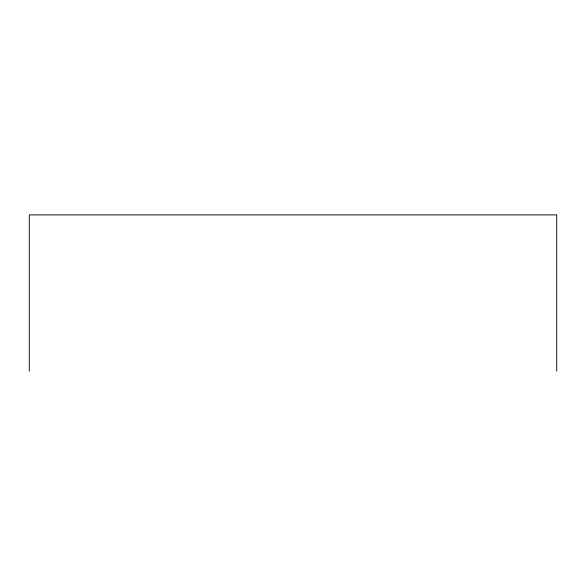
<?xml version="1.0" encoding="UTF-8"?>
<svg xmlns="http://www.w3.org/2000/svg" width="586" height="586" viewBox="0 0 586 586"><rect width="100%" height="100%" fill="white"/><g stroke="black" fill="none" stroke-linecap="round" stroke-linejoin="round"><path stroke-width="0.88" d="M556.7 371.106L556.7 214.894L29.3 214.894L29.3 371.106"/></g></svg>
